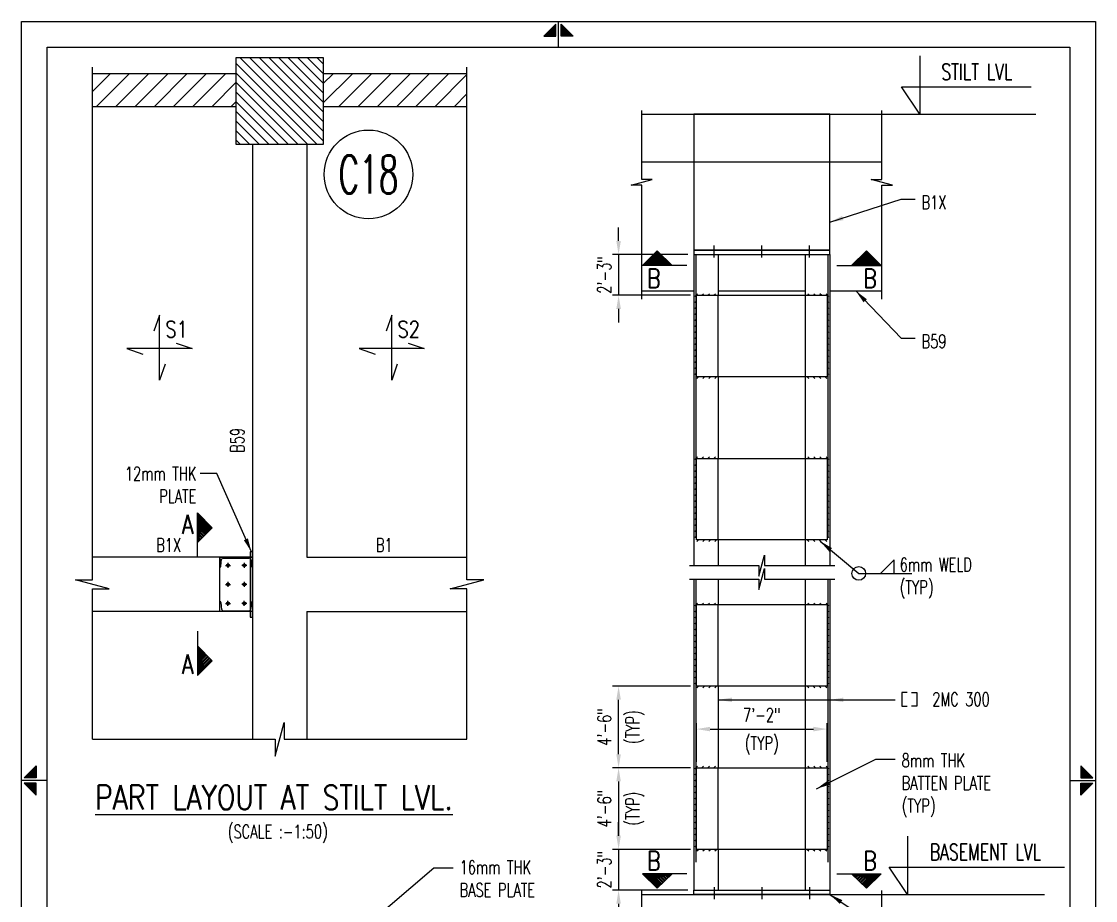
# Model space of a CAD drawing. Header units: inches. Extents: x 61991 to 161106, y 29687 to 64402.
# Drawn here: x 71208 to 71919, y 36455 to 37037 of the extents above; entities that cross this region are included whole.
import ezdxf
from ezdxf.enums import TextEntityAlignment as Align

# ---------------------------------------------------------------- set-up
doc = ezdxf.new("R2010")
doc.units = ezdxf.units.IN
doc.header["$MEASUREMENT"] = 0
doc.header["$PDMODE"] = 2
doc.linetypes.add('CENTER', pattern=[2, 1.25, -0.25, 0.25, -0.25])
doc.linetypes.add('HIDDEN', pattern=[0.375, 0.25, -0.125])
for name, color, linetype in [('CENTER LINE', 8, 'CENTER'), ('dim', 5, 'Continuous'), ('HATCH COL', 8, 'Continuous'), ('LEVEL SECTION', 3, 'Continuous'), ('LINE CUT', 8, 'Continuous'), ('NO. BEAM', 3, 'Continuous'), ('NO. COLUMN', 1, 'Continuous'), ('NO. COLUMN CIRCLE', 8, 'Continuous'), ('NO. SECTION', 1, 'Continuous'), ('NO. SLAB', 2, 'Continuous'), ('PNA', 8, 'Continuous'), ('R.C.C. BEAM', 4, 'Continuous'), ('R.C.C. BEAM INNER', 4, 'HIDDEN'), ('R.C.C. RETAINING WALL', 4, 'Continuous'), ('R.C.C. SLAB', 4, 'Continuous'), ('R.C.C.COLUMN', 1, 'Continuous'), ('STEEL BOLT', 3, 'Continuous'), ('steel mc', 2, 'Continuous'), ('STEEL PLATE BASE', 1, 'Continuous'), ('STEEL PLATE BATTEN', 3, 'Continuous'), ('STEEL PLATE INSERT', 1, 'Continuous'), ('text', 4, 'Continuous'), ('TEXT (SHEET)', 4, 'Continuous'), ('TEXT NORMAL', 4, 'Continuous'), ('title', 6, 'Continuous'), ('weld', 8, 'Continuous')]:
    doc.layers.add(name, color=color, linetype=linetype)
doc.styles.add('ROMANS', font='R.SHX', dxfattribs={"width": 0.7})
doc.dimstyles.new('DIM96', dxfattribs={"dimscale": 0, "dimtxt": 9, "dimasz": 9, "dimexe": 4, "dimexo": 4, "dimgap": 4, "dimtad": 1, "dimdec": 0, "dimzin": 1, "dimdsep": 46, "dimlunit": 4, "dimtxsty": 'ROMANS', "dimcen": 0, "dimclrd": 5, "dimclre": 5, "dimclrt": 4, "dimadec": 0, "dimazin": 0, "dimtfac": 1, "dimtdec": 0, "dimtix": 1, "dimtmove": 2, "dimatfit": 3, "dimfxl": 0, "dimfrac": 1, "dimtzin": 0, "dimlwd": -1, "dimlwe": -1, "dimarcsym": 0})

# ---------------------------------------------------------------- blocks, each defined once
blk = doc.blocks.new('*D262')
at = {"layer": 'Defpoints', "color": 0, "ltscale": 750, "transparency": 16777216}
for p in [(71654.76, 36488.59), (71603.24, 36461.59), (71652.96, 36461.59)]:
    blk.add_point(p, dxfattribs=at)
at = {"layer": 'dim', "color": 5, "ltscale": 750, "transparency": 16777216}
for p, q in [((71603.24, 36497.59), (71603.24, 36506.59)), ((71650.76, 36488.59), (71599.24, 36488.59)), ((71603.24, 36488.59), (71603.24, 36461.59)), ((71648.96, 36461.59), (71599.24, 36461.59)), ((71603.24, 36452.59), (71603.24, 36443.59))]:
    blk.add_line(p, q, dxfattribs=at)
for points in [[(71601.74, 36497.59), (71604.74, 36497.59), (71603.24, 36488.59)], [(71601.74, 36452.59), (71604.74, 36452.59), (71603.24, 36461.59)]]:
    blk.add_solid(points, dxfattribs=at)
at = {"layer": 'dim', "color": 4, "ltscale": 750, "transparency": 16777216, "insert": (71593.89, 36475.09), "char_height": 9, "attachment_point": 5, "rotation": 90, "style": 'ROMANS'}
blk.add_mtext('2\'-3"', dxfattribs=at)
blk = doc.blocks.new('*D263')
at = {"layer": 'Defpoints', "color": 0, "ltscale": 750, "transparency": 16777216}
for p in [(71603.24, 36596.59), (71654.76, 36596.59), (71654.76, 36542.59)]:
    blk.add_point(p, dxfattribs=at)
at = {"layer": 'dim', "color": 5, "ltscale": 750, "transparency": 16777216}
for p, q in [((71650.76, 36596.59), (71599.24, 36596.59)), ((71603.24, 36551.59), (71603.24, 36587.59)), ((71650.76, 36542.59), (71599.24, 36542.59))]:
    blk.add_line(p, q, dxfattribs=at)
for points in [[(71601.74, 36587.59), (71604.74, 36587.59), (71603.24, 36596.59)], [(71601.74, 36551.59), (71604.74, 36551.59), (71603.24, 36542.59)]]:
    blk.add_solid(points, dxfattribs=at)
at = {"layer": 'dim', "color": 4, "ltscale": 750, "transparency": 16777216, "char_height": 9, "attachment_point": 5, "rotation": 90, "style": 'ROMANS'}
for s, insert in [('4\'-6"', (71593.89, 36569.59)), ('(TYP)', (71614.1, 36569.59))]:
    blk.add_mtext(s, dxfattribs=dict(at, insert=insert))
blk = doc.blocks.new('*D264')
at = {"layer": 'Defpoints', "color": 0, "ltscale": 750, "transparency": 16777216}
for p in [(71652.96, 36882.4), (71603.24, 36855.4), (71654.76, 36855.4)]:
    blk.add_point(p, dxfattribs=at)
at = {"layer": 'dim', "color": 5, "ltscale": 750, "transparency": 16777216}
for p, q in [((71603.24, 36891.4), (71603.24, 36900.4)), ((71648.96, 36882.4), (71599.24, 36882.4)), ((71603.24, 36882.4), (71603.24, 36855.4)), ((71650.76, 36855.4), (71599.24, 36855.4)), ((71603.24, 36846.4), (71603.24, 36837.4))]:
    blk.add_line(p, q, dxfattribs=at)
for points in [[(71601.74, 36891.4), (71604.74, 36891.4), (71603.24, 36882.4)], [(71601.74, 36846.4), (71604.74, 36846.4), (71603.24, 36855.4)]]:
    blk.add_solid(points, dxfattribs=at)
at = {"layer": 'dim', "color": 4, "ltscale": 750, "transparency": 16777216, "insert": (71593.89, 36868.9), "char_height": 9, "attachment_point": 5, "rotation": 90, "style": 'ROMANS'}
blk.add_mtext('2\'-3"', dxfattribs=at)
blk = doc.blocks.new('*D48')
at = {"layer": 'Defpoints', "color": 0, "ltscale": 750, "transparency": 16777216}
for p in [(71654.76, 36542.59), (71603.24, 36488.59), (71654.76, 36488.59)]:
    blk.add_point(p, dxfattribs=at)
at = {"layer": 'dim', "color": 5, "ltscale": 750, "transparency": 16777216}
for p, q in [((71650.76, 36542.59), (71599.24, 36542.59)), ((71603.24, 36533.59), (71603.24, 36497.59)), ((71650.76, 36488.59), (71599.24, 36488.59))]:
    blk.add_line(p, q, dxfattribs=at)
for points in [[(71601.74, 36533.59), (71604.74, 36533.59), (71603.24, 36542.59)], [(71601.74, 36497.59), (71604.74, 36497.59), (71603.24, 36488.59)]]:
    blk.add_solid(points, dxfattribs=at)
at = {"layer": 'dim', "color": 4, "ltscale": 750, "transparency": 16777216, "char_height": 9, "attachment_point": 5, "rotation": 90, "style": 'ROMANS'}
for s, insert in [('4\'-6"', (71593.89, 36515.59)), ('(TYP)', (71614.1, 36515.59))]:
    blk.add_mtext(s, dxfattribs=dict(at, insert=insert))
blk = doc.blocks.new('*D265')
at = {"layer": 'Defpoints', "color": 0, "ltscale": 750, "transparency": 16777216}
for p in [(71741.16, 36568.22), (71654.76, 36542.59), (71741.16, 36542.59)]:
    blk.add_point(p, dxfattribs=at)
at = {"layer": 'dim', "color": 5, "ltscale": 750, "transparency": 16777216}
for p, q in [((71654.76, 36546.59), (71654.76, 36572.22)), ((71741.16, 36546.59), (71741.16, 36572.22)), ((71663.76, 36568.22), (71732.16, 36568.22))]:
    blk.add_line(p, q, dxfattribs=at)
for points in [[(71663.76, 36569.72), (71663.76, 36566.72), (71654.76, 36568.22)], [(71732.16, 36569.72), (71732.16, 36566.72), (71741.16, 36568.22)]]:
    blk.add_solid(points, dxfattribs=at)
at = {"layer": 'dim', "color": 4, "ltscale": 750, "transparency": 16777216, "char_height": 9, "attachment_point": 5, "style": 'ROMANS'}
for s, insert in [('7\'-2"', (71697.96, 36577.58)), ('(TYP)', (71697.96, 36557.37))]:
    blk.add_mtext(s, dxfattribs=dict(at, insert=insert))
blk = doc.blocks.new('MID')
at = {"layer": 'text'}
for p, q in [((8.94, 1.07), (4.27, 5.74)), ((4.27, 5.74), (4.27, 1.07)), ((0, 0), (10, 0)), ((4.27, 1.07), (8.94, 1.07)), ((8.94, -1.07), (4.27, -5.74)), ((4.27, -1.07), (8.94, -1.07)), ((4.27, -5.74), (4.27, -1.07))]:
    blk.add_line(p, q, dxfattribs=at)
for points in [[(4.27, 5.74), (8.94, 1.07), (4.27, 1.07)], [(4.27, -5.74), (8.94, -1.07), (4.27, -1.07)]]:
    blk.add_solid(points, dxfattribs=at)
blk = doc.blocks.new('Prna4')
at = {"layer": 'PNA', "color": 4}
blk.add_lwpolyline([(-20295, 495), (-20505, 495), (-20505, 792), (-20295, 792)], close=True, dxfattribs=at)
at = {"layer": 'PNA', "color": 3}
blk.add_lwpolyline([(-20300, 500), (-20500, 500), (-20500, 787), (-20300, 787)], close=True, dxfattribs=at)
at = {"layer": 'TEXT (SHEET)', "color": 4, "xscale": -0.5, "yscale": 0.5, "zscale": 0.5, "rotation": 270}
blk.add_blockref('MID', (-20400, 787), dxfattribs=at)
at = {"layer": 'TEXT (SHEET)', "color": 4, "yscale": 0.5, "zscale": 0.5}
for p, xscale in [((-20500, 643.5), -0.5), ((-20300, 643.5), 0.5)]:
    blk.add_blockref('MID', p, dxfattribs=dict(at, xscale=xscale))

msp = doc.modelspace()

# ---------------------------------------------------------------- hatches: boundary and pattern name
at = {"layer": 'HATCH COL', "linetype": 'Continuous'}
h = msp.add_hatch(dxfattribs=at)
h.set_pattern_fill('ANSI31', color=256, scale=36, angle=90, style=0)
h.set_pattern_definition([(135, (54727.433, 38256.3723), (-3.1819805, -3.1819805), [])])
h.paths.add_polyline_path([(71407.80259, 37012.85333), (71379.00259, 37012.85333), (71379.00259, 36984.05333), (71407.80259, 36984.05333)])
h.paths.add_polyline_path([(71379.00259, 37012.85333), (71350.20259, 37012.85333), (71350.20259, 36984.05333), (71379.00259, 36984.05333)])
h.paths.add_polyline_path([(71379.00259, 36984.05333), (71350.20259, 36984.05333), (71350.20259, 36955.25333), (71379.00259, 36955.25333)])
h.paths.add_polyline_path([(71407.80259, 36984.05333), (71379.00259, 36984.05333), (71379.00259, 36955.25333), (71407.80259, 36955.25333)])
at = {"layer": 'NO. SECTION', "ltscale": 5}
h = msp.add_hatch(dxfattribs=at)
h.set_pattern_fill('ANSI31', color=256, scale=6.206651, angle=-180, style=0)
h.set_pattern_definition([(45, (68943.3102, 36808.92205), (-0.5485956, 0.5485956), [])])
h.paths.add_polyline_path([(71628.80729, 36884.74192), (71619.02014, 36875.12526), (71638.59444, 36875.12526)])
h = msp.add_hatch(dxfattribs=at)
h.set_pattern_fill('ANSI31', color=256, scale=6.206651, angle=-180, style=0)
h.set_pattern_definition([(135, (74452.7126, 36808.92205), (0.5485956, 0.5485956), [])])
h.paths.add_polyline_path([(71767.21551, 36884.74192), (71777.00266, 36875.12526), (71757.42836, 36875.12526)])
h = msp.add_hatch(dxfattribs=at)
h.set_pattern_fill('ANSI31', color=256, scale=6.206651, angle=-90, style=0)
h.set_pattern_definition([(315, (71258.3949, 39386.9861), (0.5485956, 0.5485956), [])])
h.paths.add_polyline_path([(71334.21476, 36701.48906), (71324.59811, 36711.27621), (71324.59811, 36691.70191)])
h = msp.add_hatch(dxfattribs=at)
h.set_pattern_fill('ANSI31', color=256, scale=6.206651, angle=-90, style=0)
h.set_pattern_definition([(45, (71258.3949, 33928.00104), (0.5485956, -0.5485956), [])])
h.paths.add_polyline_path([(71334.21476, 36613.49811), (71324.59811, 36603.71095), (71324.59811, 36623.28526)])
h = msp.add_hatch(dxfattribs=at)
h.set_pattern_fill('ANSI31', color=256, scale=6.206651, angle=-180, style=0)
h.set_pattern_definition([(315, (68943.3102, 36538.6667), (-0.5485956, -0.5485956), [])])
h.paths.add_polyline_path([(71628.80729, 36462.84681), (71619.02014, 36472.46347), (71638.59444, 36472.46347)])
h = msp.add_hatch(dxfattribs=at)
h.set_pattern_fill('ANSI31', color=256, scale=6.206651, angle=-180, style=0)
h.set_pattern_definition([(225, (74452.7126, 36538.6667), (0.5485956, -0.5485956), [])])
h.paths.add_polyline_path([(71767.21551, 36462.84681), (71777.00266, 36472.46347), (71757.42836, 36472.46347)])
at = {"layer": 'R.C.C. RETAINING WALL'}
h = msp.add_hatch(dxfattribs=at)
h.set_pattern_fill('ANSI31', color=8, scale=72, style=0)
h.set_pattern_definition([(45, (54727.433, 38256.372), (-6.363961, 6.363961), [])])
h.paths.add_polyline_path([(71255.0888, 37002.05333), (71255.0888, 36980.45333), (71350.20254, 36980.45333), (71350.20254, 37002.05333)])
h = msp.add_hatch(dxfattribs=at)
h.set_pattern_fill('ANSI31', color=8, scale=72, style=0)
h.set_pattern_definition([(45, (62464.452, 146192.706), (-6.363961, 6.363961), [])])
h.paths.add_polyline_path([(71502.91627, 36980.45333), (71502.91627, 37002.05333), (71407.83859, 37002.05333), (71407.83859, 36980.45333)])
at = {"layer": 'weld', "ltscale": 750}
h = msp.add_hatch(dxfattribs=at)
h.set_pattern_fill('ANSI31', color=256, scale=22.5, style=0)
h.set_pattern_definition([(45, (-33428.0587, 42919.5444), (-1.98873782, 1.98873782), [])])
h.paths.add_polyline_path([(71669.16349, 36856.48134), (71654.33149, 36856.48134), (71654.33149, 36800.32134), (71669.16349, 36800.32134), (71669.16349, 36801.40134), (71654.76349, 36801.40134), (71654.76349, 36855.40134), (71669.16349, 36855.40134)])
h.paths.add_polyline_path([(71654.33149, 36856.48134), (71653.68349, 36856.48134), (71653.68349, 36800.32134), (71654.33149, 36800.32134)])
h = msp.add_hatch(dxfattribs=at)
h.set_pattern_fill('ANSI31', color=256, scale=22.5, style=0)
h.set_pattern_definition([(135, (176823.9857, 42919.5444), (1.98873782, 1.98873782), [])])
h.paths.add_polyline_path([(71726.76349, 36856.48134), (71741.59549, 36856.48134), (71741.59549, 36800.32134), (71726.76349, 36800.32134), (71726.76349, 36801.40134), (71741.16349, 36801.40134), (71741.16349, 36855.40134), (71726.76349, 36855.40134)])
h.paths.add_polyline_path([(71741.59549, 36856.48134), (71742.24349, 36856.48134), (71742.24349, 36800.32134), (71741.59549, 36800.32134)])
h = msp.add_hatch(dxfattribs=at)
h.set_pattern_fill('ANSI31', color=256, scale=22.5, style=0)
h.set_pattern_definition([(45, (-33428.0587, 42811.5444), (-1.98873782, 1.98873782), [])])
h.paths.add_polyline_path([(71669.16349, 36748.48134), (71654.33149, 36748.48134), (71654.33149, 36692.32134), (71669.16349, 36692.32134), (71669.16349, 36693.40134), (71654.76349, 36693.40134), (71654.76349, 36747.40134), (71669.16349, 36747.40134)])
h.paths.add_polyline_path([(71654.33149, 36748.48134), (71653.68349, 36748.48134), (71653.68349, 36692.32134), (71654.33149, 36692.32134)])
h = msp.add_hatch(dxfattribs=at)
h.set_pattern_fill('ANSI31', color=256, scale=22.5, style=0)
h.set_pattern_definition([(135, (176823.9857, 42811.5444), (1.98873782, 1.98873782), [])])
h.paths.add_polyline_path([(71726.76349, 36748.48134), (71741.59549, 36748.48134), (71741.59549, 36692.32134), (71726.76349, 36692.32134), (71726.76349, 36693.40134), (71741.16349, 36693.40134), (71741.16349, 36747.40134), (71726.76349, 36747.40134)])
h.paths.add_polyline_path([(71741.59549, 36748.48134), (71742.24349, 36748.48134), (71742.24349, 36692.32134), (71741.59549, 36692.32134)])
h = msp.add_hatch(dxfattribs=at)
h.set_pattern_fill('ANSI31', color=256, scale=22.5, style=0)
h.set_pattern_definition([(45, (-33428.0587, 42714.7378), (-1.98873782, 1.98873782), [])])
h.paths.add_polyline_path([(71669.16349, 36651.6748), (71654.33149, 36651.6748), (71654.33149, 36595.5148), (71669.16349, 36595.5148), (71669.16349, 36596.5948), (71654.76349, 36596.5948), (71654.76349, 36650.5948), (71669.16349, 36650.5948)])
h.paths.add_polyline_path([(71654.33149, 36651.6748), (71653.68349, 36651.6748), (71653.68349, 36595.5148), (71654.33149, 36595.5148)])
h = msp.add_hatch(dxfattribs=at)
h.set_pattern_fill('ANSI31', color=256, scale=22.5, style=0)
h.set_pattern_definition([(135, (176823.9857, 42714.7378), (1.98873782, 1.98873782), [])])
h.paths.add_polyline_path([(71726.76349, 36651.6748), (71741.59549, 36651.6748), (71741.59549, 36595.5148), (71726.76349, 36595.5148), (71726.76349, 36596.5948), (71741.16349, 36596.5948), (71741.16349, 36650.5948), (71726.76349, 36650.5948)])
h.paths.add_polyline_path([(71741.59549, 36651.6748), (71742.24349, 36651.6748), (71742.24349, 36595.5148), (71741.59549, 36595.5148)])
h = msp.add_hatch(dxfattribs=at)
h.set_pattern_fill('ANSI31', color=256, scale=22.5, style=0)
h.set_pattern_definition([(45, (-33428.0587, 42606.7378), (-1.98873782, 1.98873782), [])])
h.paths.add_polyline_path([(71669.16349, 36543.6748), (71654.33149, 36543.6748), (71654.33149, 36487.5148), (71669.16349, 36487.5148), (71669.16349, 36488.5948), (71654.76349, 36488.5948), (71654.76349, 36542.5948), (71669.16349, 36542.5948)])
h.paths.add_polyline_path([(71654.33149, 36543.6748), (71653.68349, 36543.6748), (71653.68349, 36487.5148), (71654.33149, 36487.5148)])
h = msp.add_hatch(dxfattribs=at)
h.set_pattern_fill('ANSI31', color=256, scale=22.5, style=0)
h.set_pattern_definition([(135, (176823.9857, 42606.7378), (1.98873782, 1.98873782), [])])
h.paths.add_polyline_path([(71726.76349, 36543.6748), (71741.59549, 36543.6748), (71741.59549, 36487.5148), (71726.76349, 36487.5148), (71726.76349, 36488.5948), (71741.16349, 36488.5948), (71741.16349, 36542.5948), (71726.76349, 36542.5948)])
h.paths.add_polyline_path([(71741.59549, 36543.6748), (71742.24349, 36543.6748), (71742.24349, 36487.5148), (71741.59549, 36487.5148)])

# ---------------------------------------------------------------- linework, layer by layer
at = {"layer": 'CENTER LINE', "color": 8, "linetype": 'HIDDEN', "ltscale": 250}
for p, q in [((71343.17861, 36676.61346), (71346.41861, 36676.61346)), ((71344.79861, 36678.23346), (71344.79861, 36674.99346)), ((71357.21861, 36676.61346), (71353.97861, 36676.61346)), ((71355.59861, 36678.23346), (71355.59861, 36674.99346)), ((71343.17861, 36664.01346), (71346.41861, 36664.01346)), ((71344.79861, 36665.63346), (71344.79861, 36662.39346)), ((71357.21861, 36664.01346), (71353.97861, 36664.01346)), ((71355.59861, 36665.63346), (71355.59861, 36662.39346)), ((71343.17861, 36651.41346), (71346.41861, 36651.41346)), ((71344.79861, 36649.79346), (71344.79861, 36653.03346)), ((71357.21861, 36651.41346), (71353.97861, 36651.41346)), ((71355.59861, 36649.79346), (71355.59861, 36653.03346))]:
    msp.add_line(p, q, dxfattribs=at)
at = {"layer": 'LEVEL SECTION', "color": 8}
for p, q in [((71777.40372, 36975.28134), (71879.20663, 36975.28134)), ((71777.40372, 36458.7148), (71885.1308, 36458.7148))]:
    msp.add_line(p, q, dxfattribs=at)
at = {"layer": 'LEVEL SECTION'}
for points in [[(71802.54752, 37013.90021), (71802.54752, 36975.28134), (71790.52046, 36993.34155), (71876.22681, 36993.34155)], [(71794.35724, 36497.33367), (71794.35724, 36458.7148), (71782.33018, 36476.77501), (71898.30772, 36476.77501)]]:
    msp.add_lwpolyline(points, dxfattribs=at)
at = {"layer": 'LINE CUT'}
for points in [[(71255.0888, 36561.43774), (71255.0888, 36661.00306), (71266.21609, 36661.00306), (71243.96152, 36667.02387), (71255.0888, 36667.02387), (71255.0888, 37006.34017)], [(71502.91627, 36561.43774), (71502.91627, 36661.00306), (71491.78898, 36661.00306), (71514.04355, 36667.02387), (71502.91627, 36667.02387), (71502.91627, 37006.34017)], [(71618.52327, 36852.87603), (71618.52327, 36928.39983), (71611.56872, 36928.39983), (71625.47782, 36932.16284), (71618.52327, 36932.16284), (71618.52327, 36977.71818)], [(71777.40372, 36852.87603), (71777.40372, 36928.39983), (71784.35827, 36928.39983), (71770.44917, 36932.16284), (71777.40372, 36932.16284), (71777.40372, 36977.71818)], [(71650.25611, 36676.49807), (71696.08199, 36676.49807), (71696.08199, 36669.54351), (71699.845, 36683.45262), (71699.845, 36676.49807), (71746.35527, 36676.49807)], [(71650.25611, 36667.49807), (71696.08199, 36667.49807), (71696.08199, 36660.54351), (71699.845, 36674.45262), (71699.845, 36667.49807), (71746.35527, 36667.49807)], [(71255.0888, 36561.43774), (71375.99213, 36561.43774), (71375.99213, 36550.31046), (71382.01294, 36572.56502), (71382.01294, 36561.43774), (71502.91627, 36561.43774)], [(71618.52327, 36278.56901), (71618.52327, 36373.92752), (71611.56872, 36373.92752), (71625.47782, 36377.69053), (71618.52327, 36377.69053), (71618.52327, 36461.30307)], [(71777.40372, 36278.56901), (71777.40372, 36373.92752), (71784.35827, 36373.92752), (71770.44917, 36377.69053), (71777.40372, 36377.69053), (71777.40372, 36461.30307)]]:
    msp.add_lwpolyline(points, dxfattribs=at)
at = {"layer": 'NO. COLUMN CIRCLE'}
msp.add_circle((71437.7402, 36935.46263), 29.34182, dxfattribs=at)
at = {"layer": 'NO. SECTION'}
for p, q in [((71619.02014, 36875.12526), (71628.80729, 36884.74192)), ((71638.59444, 36875.12526), (71628.80729, 36884.74192)), ((71757.42836, 36875.12526), (71767.21551, 36884.74192)), ((71777.00266, 36875.12526), (71767.21551, 36884.74192)), ((71648.28302, 36875.12526), (71619.02014, 36875.12526)), ((71747.73977, 36875.12526), (71777.00266, 36875.12526)), ((71324.59811, 36682.01333), (71324.59811, 36711.27621)), ((71324.59811, 36711.27621), (71334.21476, 36701.48906)), ((71324.59811, 36691.70191), (71334.21476, 36701.48906)), ((71324.59811, 36632.97384), (71324.59811, 36603.71095)), ((71324.59811, 36623.28526), (71334.21476, 36613.49811)), ((71324.59811, 36603.71095), (71334.21476, 36613.49811)), ((71648.28302, 36472.46347), (71619.02014, 36472.46347)), ((71619.02014, 36472.46347), (71628.80729, 36462.84681)), ((71638.59444, 36472.46347), (71628.80729, 36462.84681)), ((71747.73977, 36472.46347), (71777.00266, 36472.46347)), ((71757.42836, 36472.46347), (71767.21551, 36462.84681)), ((71777.00266, 36472.46347), (71767.21551, 36462.84681))]:
    msp.add_line(p, q, dxfattribs=at)
at = {"layer": 'NO. SLAB', "color": 3}
for points in [[(71303.19783, 36809.7631), (71299.49613, 36799.14616), (71299.49613, 36842.34616), (71295.79444, 36831.72921)], [(71456.79765, 36809.7631), (71453.09596, 36799.14616), (71453.09596, 36842.34616), (71449.39426, 36831.72921)], [(71310.47918, 36823.80333), (71321.09613, 36820.10164), (71277.89613, 36820.10164), (71288.51308, 36816.39994)], [(71464.07901, 36823.80333), (71474.69596, 36820.10164), (71431.49596, 36820.10164), (71442.11291, 36816.39994)]]:
    msp.add_lwpolyline(points, dxfattribs=at)
at = {"layer": 'R.C.C. BEAM', "color": 5, "ltscale": 750}
for p, q in [((71618.52327, 36975.28134), (71777.40372, 36975.28134)), ((71618.52327, 36858.28134), (71652.96349, 36858.28134)), ((71669.16349, 36858.28134), (71726.76349, 36858.28134)), ((71742.96349, 36858.28134), (71777.40372, 36858.28134))]:
    msp.add_line(p, q, dxfattribs=at)
at = {"layer": 'R.C.C. BEAM', "linetype": 'Continuous'}
msp.add_line((71618.52327, 36458.7148), (71777.40372, 36458.7148), dxfattribs=at)
at = {"layer": 'R.C.C. BEAM', "ltscale": 750}
msp.add_lwpolyline([(71652.96349, 36885.28134), (71742.96349, 36885.28134), (71742.96349, 36975.28134), (71652.96349, 36975.28134)], close=True, dxfattribs=at)
at = {"layer": 'R.C.C. BEAM INNER'}
for p, q in [((71360.99986, 36955.25333), (71360.99806, 36561.43774)), ((71397.00254, 36955.25317), (71397.00012, 36682.01333)), ((71359.55843, 36682.01333), (71255.0888, 36682.01333)), ((71397.00012, 36682.01333), (71502.91627, 36682.01333)), ((71359.55843, 36646.01333), (71255.0888, 36646.01333)), ((71396.9998, 36646.01333), (71396.99905, 36561.43774)), ((71396.9998, 36646.01333), (71502.91627, 36646.01333))]:
    msp.add_line(p, q, dxfattribs=at)
at = {"layer": 'R.C.C. RETAINING WALL'}
for points in [[(71255.0888, 36980.45333), (71350.23859, 36980.45333), (71350.23859, 37002.05333), (71255.0888, 37002.05333)], [(71502.91627, 37002.05333), (71407.83859, 37002.05333), (71407.83859, 36980.45333), (71502.91627, 36980.45333)]]:
    msp.add_lwpolyline(points, dxfattribs=at)
at = {"layer": 'R.C.C. SLAB', "color": 8, "linetype": 'HIDDEN', "ltscale": 750}
msp.add_line((71618.52327, 36943.78134), (71777.40372, 36943.78134), dxfattribs=at)
at = {"layer": 'R.C.C.COLUMN', "linetype": 'Continuous'}
msp.add_lwpolyline([(71350.20254, 37012.85333), (71407.80254, 37012.85333), (71407.80254, 36955.25333), (71350.20254, 36955.25333)], close=True, dxfattribs=at)
at = {"layer": 'STEEL BOLT', "ltscale": 250}
for p, q in [((71666.46349, 36880.37932), (71666.46349, 36888.47932)), ((71697.96349, 36880.37932), (71697.96349, 36888.47932)), ((71729.46349, 36880.37932), (71729.46349, 36888.47932)), ((71666.46349, 36463.61681), (71666.46349, 36455.51681)), ((71697.96349, 36463.61681), (71697.96349, 36455.51681)), ((71729.46349, 36463.61681), (71729.46349, 36455.51681))]:
    msp.add_line(p, q, dxfattribs=at)
at = {"layer": 'STEEL BOLT', "color": 8, "linetype": 'HIDDEN', "ltscale": 250}
for centre in [(71344.79861, 36676.61346), (71355.59861, 36676.61346), (71344.79861, 36664.01346), (71355.59861, 36664.01346), (71344.79861, 36651.41346), (71355.59861, 36651.41346)]:
    msp.add_circle(centre, 0.9, dxfattribs=at)
at = {"layer": 'steel mc', "ltscale": 750}
for p, q in [((71652.96349, 36882.40134), (71652.96349, 36676.49807)), ((71669.16349, 36882.40134), (71669.16349, 36855.40134)), ((71726.76349, 36882.40134), (71726.76349, 36855.40134)), ((71742.96349, 36882.40134), (71742.96349, 36676.49807)), ((71669.16349, 36801.40134), (71669.16349, 36747.40134)), ((71726.76349, 36801.40134), (71726.76349, 36747.40134)), ((71669.16349, 36693.40134), (71669.16349, 36676.49807)), ((71726.76349, 36693.40134), (71726.76349, 36676.49807)), ((71652.96349, 36667.49807), (71652.96349, 36461.5948)), ((71669.16349, 36667.49807), (71669.16349, 36650.5948)), ((71726.76349, 36667.49807), (71726.76349, 36650.5948)), ((71742.96349, 36667.49807), (71742.96349, 36461.5948)), ((71669.16349, 36596.5948), (71669.16349, 36542.5948)), ((71726.76349, 36596.5948), (71726.76349, 36542.5948)), ((71669.16349, 36488.5948), (71669.16349, 36461.5948)), ((71726.76349, 36488.5948), (71726.76349, 36461.5948))]:
    msp.add_line(p, q, dxfattribs=at)
at = {"layer": 'steel mc', "color": 8, "linetype": 'HIDDEN', "ltscale": 750}
for p, q in [((71654.33149, 36882.40134), (71654.33149, 36676.49807)), ((71741.59549, 36882.40134), (71741.59549, 36676.49807)), ((71669.16349, 36801.40134), (71669.16349, 36855.40134)), ((71726.76349, 36855.40134), (71726.76349, 36801.40134)), ((71669.16349, 36693.40134), (71669.16349, 36747.40134)), ((71726.76349, 36747.40134), (71726.76349, 36693.40134)), ((71654.33149, 36667.49807), (71654.33149, 36461.5948)), ((71741.59549, 36667.49807), (71741.59549, 36461.5948)), ((71669.16349, 36596.5948), (71669.16349, 36650.5948)), ((71726.76349, 36650.5948), (71726.76349, 36596.5948)), ((71669.16349, 36488.5948), (71669.16349, 36542.5948)), ((71726.76349, 36542.5948), (71726.76349, 36488.5948))]:
    msp.add_line(p, q, dxfattribs=at)
at = {"layer": 'steel mc', "color": 8, "linetype": 'HIDDEN', "ltscale": 250}
for points in [[(71339.39861, 36682.01346), (71339.39861, 36675.53346), (71339.64464, 36675.53346, 0.383864035), (71340.11008, 36675.95254), (71340.37781, 36678.49986), (71340.6015, 36680.6281, -0.383864035), (71341.53237, 36681.46626), (71358.86485, 36681.46626, -0.383864035), (71359.79572, 36680.6281), (71360.01941, 36678.49986), (71360.28714, 36675.95254, 0.383864035), (71360.75258, 36675.53346), (71360.99861, 36675.53346), (71360.99861, 36682.01346), (71339.39861, 36682.01346)], [(71339.39861, 36646.01346), (71339.39861, 36652.49346), (71339.64464, 36652.49346, -0.383864035), (71340.11008, 36652.07438), (71340.37781, 36649.52706), (71340.6015, 36647.39882, 0.383864035), (71341.53237, 36646.56066), (71358.86485, 36646.56066, 0.383864035), (71359.79572, 36647.39882), (71360.01941, 36649.52706), (71360.28714, 36652.07438, -0.383864035), (71360.75258, 36652.49346), (71360.99861, 36652.49346), (71360.99861, 36646.01346), (71339.39861, 36646.01346)]]:
    msp.add_lwpolyline(points, format="xyb", dxfattribs=at)
at = {"layer": 'STEEL PLATE BASE', "ltscale": 750}
for points in [[(71652.96349, 36882.40134), (71742.96349, 36882.40134), (71742.96349, 36885.28134), (71652.96349, 36885.28134)], [(71652.96349, 36461.5948), (71742.96349, 36461.5948), (71742.96349, 36458.7148), (71652.96349, 36458.7148)]]:
    msp.add_lwpolyline(points, close=True, dxfattribs=at)
at = {"layer": 'STEEL PLATE BASE', "color": 8, "linetype": 'HIDDEN', "ltscale": 250}
msp.add_lwpolyline([(71339.39861, 36682.01346), (71360.99861, 36682.01346), (71360.99861, 36646.01346), (71339.39861, 36646.01346)], close=True, dxfattribs=at)
at = {"layer": 'STEEL PLATE BATTEN', "ltscale": 750}
for points in [[(71654.76349, 36855.40134), (71741.16349, 36855.40134), (71741.16349, 36801.40134), (71654.76349, 36801.40134)], [(71654.76349, 36747.40134), (71741.16349, 36747.40134), (71741.16349, 36693.40134), (71654.76349, 36693.40134)], [(71654.76349, 36650.5948), (71741.16349, 36650.5948), (71741.16349, 36596.5948), (71654.76349, 36596.5948)], [(71654.76349, 36542.5948), (71741.16349, 36542.5948), (71741.16349, 36488.5948), (71654.76349, 36488.5948)]]:
    msp.add_lwpolyline(points, close=True, dxfattribs=at)
at = {"layer": 'STEEL PLATE INSERT', "ltscale": 750}
msp.add_lwpolyline([(71360.99863, 36685.61357), (71359.55843, 36685.61357), (71359.55843, 36642.23341), (71360.99863, 36642.23341)], close=True, dxfattribs=at)
at = {"layer": 'TEXT NORMAL'}
for points in [[(71785.4871, 36671.28351), (71785.4871, 36680.28351), (71776.4871, 36671.28351)], [(71794.13487, 36592.4957), (71790.53487, 36592.4957), (71790.53487, 36583.4957), (71794.13487, 36583.4957)], [(71797.01427, 36592.4957), (71800.61427, 36592.4957), (71800.61427, 36583.4957), (71797.01427, 36583.4957)]]:
    msp.add_lwpolyline(points, dxfattribs=at)
msp.add_circle((71762.17032, 36671.28351), 4.5, dxfattribs=at)

# ---------------------------------------------------------------- block references
at = {"layer": 'PNA', "ltscale": 500, "xscale": 3.383999999998196, "yscale": 3.383999999998196, "zscale": 3.384}
msp.add_blockref('Prna4', (140597.07655, 34356.56693), dxfattribs=at)

# ---------------------------------------------------------------- texts
at = {"layer": 'LEVEL SECTION', "char_height": 10.8, "attachment_point": 5, "style": 'ROMANS'}
for s, insert in [('STILT LVL', (71840.29988, 37003.34529)), ('BASEMENT LVL', (71845.98172, 36486.77875))]:
    msp.add_mtext(s, dxfattribs=dict(at, insert=insert))
at = {"layer": 'NO. BEAM', "style": 'ROMANS', "width": 0.7}
msp.add_text('B59', height=9, rotation=90, dxfattribs=at).set_placement((71350.99228, 36759.3688), align=Align.MIDDLE_CENTER)
for s, p in [('B1X', (71305.52117, 36690.11333)), ('B1', (71448.15574, 36690.11333))]:
    msp.add_text(s, height=9, dxfattribs=at).set_placement(p, align=Align.MIDDLE_CENTER)
at = {"layer": 'NO. COLUMN', "style": 'ROMANS', "width": 0.6}
msp.add_text('C18', height=25.199935, dxfattribs=at).set_placement((71437.7402, 36935.46263), align=Align.MIDDLE)
at = {"layer": 'NO. SECTION', "style": 'ROMANS', "width": 0.8}
for s, p in [('B', (71626.49569, 36866.56973)), ('B', (71769.52711, 36866.56973)), ('A', (71318.04219, 36703.80066)), ('A', (71318.04219, 36611.18651)), ('B', (71626.49569, 36481.019)), ('B', (71769.52711, 36481.019))]:
    msp.add_text(s, height=12.59997, dxfattribs=at).set_placement(p, align=Align.MIDDLE)
at = {"layer": 'NO. SLAB', "style": 'ROMANS', "width": 0.8}
for s, p in [('S1', (71303.37378, 36827.51492)), ('S2', (71456.97361, 36827.51492))]:
    msp.add_text(s, height=10.8, dxfattribs=at).set_placement(p)
at = {"layer": 'TEXT NORMAL', "char_height": 9, "style": 'ROMANS'}
for s, insert, attachment_point in [('B1X', (71803.72268, 36916.92124), 4), ('B59', (71803.72268, 36824.87866), 4), ('12mm THK \\PPLATE', (71323.81984, 36729.89714), 6), ('6mm WELD \\P(TYP)', (71789.20437, 36668.11895), 4), ('2MC 300', (71829.78323, 36587.9957), 5), ('8mm THK \\PBATTEN PLATE \\P(TYP)', (71790.53487, 36531.00628), 4), ('(SCALE :-1:50)', (71377.70916, 36498.89233), 5), ('16mm THK \\PBASE PLATE ', (71498.03195, 36469.2437), 4)]:
    msp.add_mtext(s, dxfattribs=dict(at, insert=insert, attachment_point=attachment_point))
at = {"layer": 'title', "style": 'ROMANS', "width": 0.8}
msp.add_text('%%UPART LAYOUT AT STILT LVL.', height=16.2, dxfattribs=at).set_placement((71375.20823, 36522.97967), align=Align.MIDDLE_CENTER)

# ---------------------------------------------------------------- dimensions: what is measured, and where the dimension line sits
at = {"layer": 'dim', "ltscale": 750}
for base, p1, p2, picture, middle in [((71603.24465, 36855.40134), (71652.96349, 36882.40134), (71654.76349, 36855.40134), '*D264', (71593.8875, 36868.90134)), ((71603.24465, 36461.5948), (71654.76349, 36488.5948), (71652.96349, 36461.5948), '*D262', (71593.8875, 36475.0948))]:
    dim = msp.add_linear_dim(base=base, p1=p1, p2=p2, angle=90, dimstyle='DIM96', override={"dimscale": 1}, dxfattribs=at)
    dim.commit()
    dim.dimension.update_dxf_attribs({"geometry": picture, "text_midpoint": middle})
for base, p2, picture, middle in [((71603.24465, 36596.5948), (71654.76349, 36596.5948), '*D263', (71603.24465, 36569.5948)), ((71603.24465, 36488.5948), (71654.76349, 36488.5948), '*D48', (71603.24465, 36515.5948))]:
    dim = msp.add_linear_dim(base=base, p1=(71654.76349, 36542.5948), p2=p2, angle=90, text='<>\\X(TYP)', dimstyle='DIM96', override={"dimscale": 1}, dxfattribs=at)
    dim.commit()
    dim.dimension.update_dxf_attribs({"geometry": picture, "text_midpoint": middle})
dim = msp.add_linear_dim(base=(71741.16349, 36568.22432), p1=(71654.76349, 36542.5948), p2=(71741.16349, 36542.5948), text='<>\\X(TYP)', dimstyle='DIM96', override={"dimscale": 1}, dxfattribs=at)
dim.commit()
dim.dimension.update_dxf_attribs({"geometry": '*D265', "text_midpoint": (71697.96349, 36568.22432)})

# ---------------------------------------------------------------- leaders
at = {"ltscale": 750}
msp.add_leader([(71736.5923, 36692.65914), (71762.17032, 36671.28351), (71797.30656, 36671.28351)], dimstyle='DIM96', override={"dimscale": 1}, dxfattribs=at)
at = {"layer": 'dim', "ltscale": 750}
msp.add_leader([(71734.18078, 36528.68934), (71773.51475, 36548.36342), (71786.19049, 36548.36342)], dimstyle='DIM96', override={"dimscale": 1}, dxfattribs=at)
at = {"layer": 'TEXT NORMAL'}
for points in [[(71742.96349, 36903.7714), (71790.11319, 36919.05253), (71799.3783, 36919.05253)], [(71760.18361, 36858.28134), (71790.11319, 36827.00995), (71799.3783, 36827.00995)], [(71669.16349, 36587.57244), (71786.19049, 36587.57244)], [(71742.96349, 36587.57244), (71786.19049, 36587.57244)], [(71433.6323, 36435.89992), (71481.01183, 36476.28767), (71493.68756, 36476.28767)], [(71742.96349, 36458.7148), (71790.34302, 36427.26349), (71803.01876, 36427.26349)]]:
    msp.add_leader(points, dimstyle='DIM96', override={"dimscale": 1}, dxfattribs=at)
at = {"layer": 'TEXT NORMAL', "ltscale": 750}
msp.add_leader([(71360.271, 36685.61357), (71337.39327, 36737.47781), (71326.33582, 36737.47781)], dimstyle='DIM96', override={"dimscale": 1}, dxfattribs=at)

doc.saveas('drawing.dxf')
